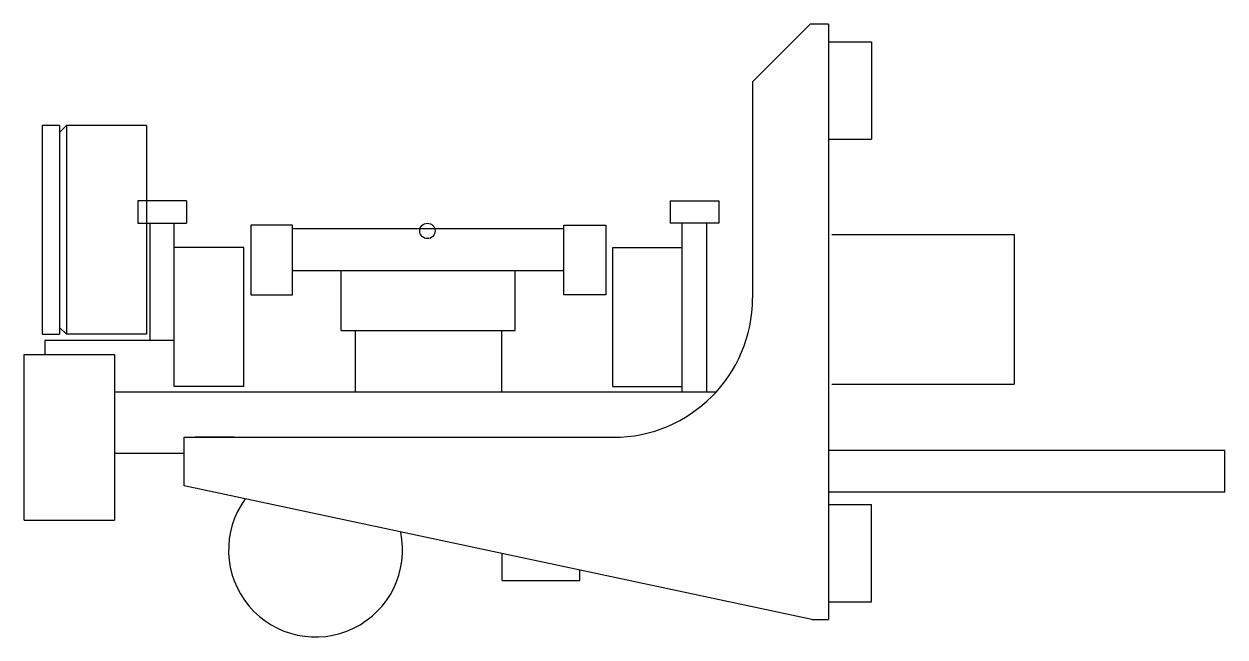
# Model space of a CAD drawing. Extents: x -580 to 1146, y -584 to 297.
import ezdxf

# ---------------------------------------------------------------- set-up
doc = ezdxf.new("R2010")
doc.units = 0
doc.layers.get('0').update_dxf_attribs({"linetype": 'CONTINUOUS'})

msp = doc.modelspace()

# ---------------------------------------------------------------- linework, layer by layer
at = {"color": 0, "linetype": 'CONTINUOUS'}
for p, q in [((550.27613, 297.355067), (467.27613, 214.355067)), ((576.27613, 297.355067), (550.27613, 297.355067)), ((576.27613, 297.355067), (576.27613, -558.644933)), ((576.27613, 271.755067), (638.27613, 271.755067)), ((638.27613, 271.755067), (638.27613, 131.955067)), ((467.27613, 214.355067), (467.27613, -96.648244)), ((-528.73063, 151.351862), (-553.73063, 151.351862)), ((-553.73063, 151.351862), (-553.73063, -148.648138)), ((-528.73063, 141.351862), (-518.73063, 151.351862)), ((-528.73063, 151.351862), (-528.73063, -148.648138)), ((-518.73063, 151.351862), (-518.73063, -148.648138)), ((-403.73063, 151.351862), (-518.73063, 151.351862)), ((-403.73063, 151.351862), (-403.73063, -148.648138)), ((576.27613, 131.955067), (638.27613, 131.955067)), ((-416.2182, 43.351756), (-416.2182, 11.351756)), ((-346.2182, 43.351756), (-416.2182, 43.351756)), ((-346.2182, 43.351756), (-346.2182, 11.351756)), ((348.79045, 43.351756), (348.79045, 11.351756)), ((348.79045, 43.351756), (418.79045, 43.351756)), ((418.79045, 43.351756), (418.79045, 11.351756)), ((-416.2182, 11.351756), (-346.2182, 11.351756)), ((-398.71939, 11.351756), (-398.71939, -157.648244)), ((-363.71939, -223.648244), (-363.73063, 11.351756)), ((-253.71364, 8.0474), (-253.71364, -91.9526)), ((-193.71415, 8.0474), (-253.71364, 8.0474)), ((-193.71195, -91.9526), (-193.71415, 8.0474)), ((196.28629, 3.0474), (-193.71404, 3.0474)), ((196.2842, -91.9526), (196.2864, 8.0474)), ((196.2864, 8.0474), (256.2859, 8.0474)), ((256.2859, 8.0474), (256.2859, -91.9526)), ((418.79045, 11.351756), (348.79045, 11.351756)), ((366.29164, -231.596008), (366.30288, 11.351756)), ((401.29164, 11.351756), (401.29164, -231.596008)), ((581.27613, -5.334318), (843.27613, -5.334318)), ((843.27613, -5.334318), (843.27613, -220.334318)), ((-263.71939, -23.648244), (-363.71939, -23.648244)), ((-263.71939, -223.648244), (-263.71939, -23.648244)), ((266.29164, -23.648244), (366.29164, -23.648244)), ((266.29164, -223.648244), (266.29164, -23.648244)), ((-193.712719, -56.998273), (196.284969, -56.998273)), ((-123.70888, -143.148273), (-123.7106, -56.998273)), ((126.28286, -143.148273), (126.28286, -56.998273)), ((-253.71364, -91.9526), (-193.71195, -91.9526)), ((256.2859, -91.9526), (196.2842, -91.9526)), ((-553.73063, -148.648138), (-528.73063, -148.648138)), ((-528.73063, -138.648138), (-518.73063, -148.648138)), ((-403.73063, -148.648138), (-518.73063, -148.648138)), ((-123.70888, -143.148273), (126.29112, -143.148273)), ((-103.70888, -143.148273), (-103.70888, -231.596008)), ((106.29112, -143.148273), (106.29112, -231.596008)), ((-363.72418, -157.648244), (-549.885115, -157.648244)), ((-549.885115, -157.648244), (-549.885115, -177.648906)), ((-579.73182, -415.648906), (-579.73182, -177.648906)), ((-579.73182, -177.648906), (-449.73182, -177.648906)), ((-449.73182, -177.648906), (-449.73182, -415.648906)), ((-263.71939, -223.648244), (-363.71939, -223.648244)), ((266.29164, -223.648244), (366.29164, -223.648244)), ((581.27613, -220.334318), (843.27613, -220.334318)), ((414.887447, -231.596008), (-449.73182, -231.596008)), ((-349.72387, -366.508653), (-349.72387, -296.648244)), ((-349.72387, -296.648244), (267.27613, -296.648244)), ((-278.22357, -296.648244), (-333.72357, -296.648244)), ((-449.73182, -319.648244), (-349.72387, -319.648244)), ((1146.27613, -315.644933), (576.27613, -315.644933)), ((1146.27613, -375.644933), (1146.27613, -315.644933)), ((552.27613, -558.644933), (-349.72387, -366.508653)), ((1146.27613, -375.644933), (576.27613, -375.644933)), ((576.27613, -393.244833), (638.27613, -393.244833)), ((638.27613, -533.044833), (638.27613, -393.244833)), ((-579.73182, -415.648906), (-449.73182, -415.648906)), ((107.29768, -502.637144), (107.29768, -463.859452)), ((219.29768, -502.637144), (219.29768, -487.716728)), ((107.29768, -502.637144), (219.29768, -502.637144)), ((576.27613, -533.044833), (638.27613, -533.044833)), ((552.27613, -558.644933), (576.27613, -558.644933))]:
    msp.add_line(p, q, dxfattribs=at)
msp.add_circle((0, 0), 11.06829, dxfattribs=at)
for centre, radius, start, end in [((267.27613, -96.648244), 200, 270, 0), ((-160.70888, -458.637144), 125, 144.032272, 11.917866)]:
    msp.add_arc(centre, radius, start, end, dxfattribs=at)

doc.saveas('drawing.dxf')
